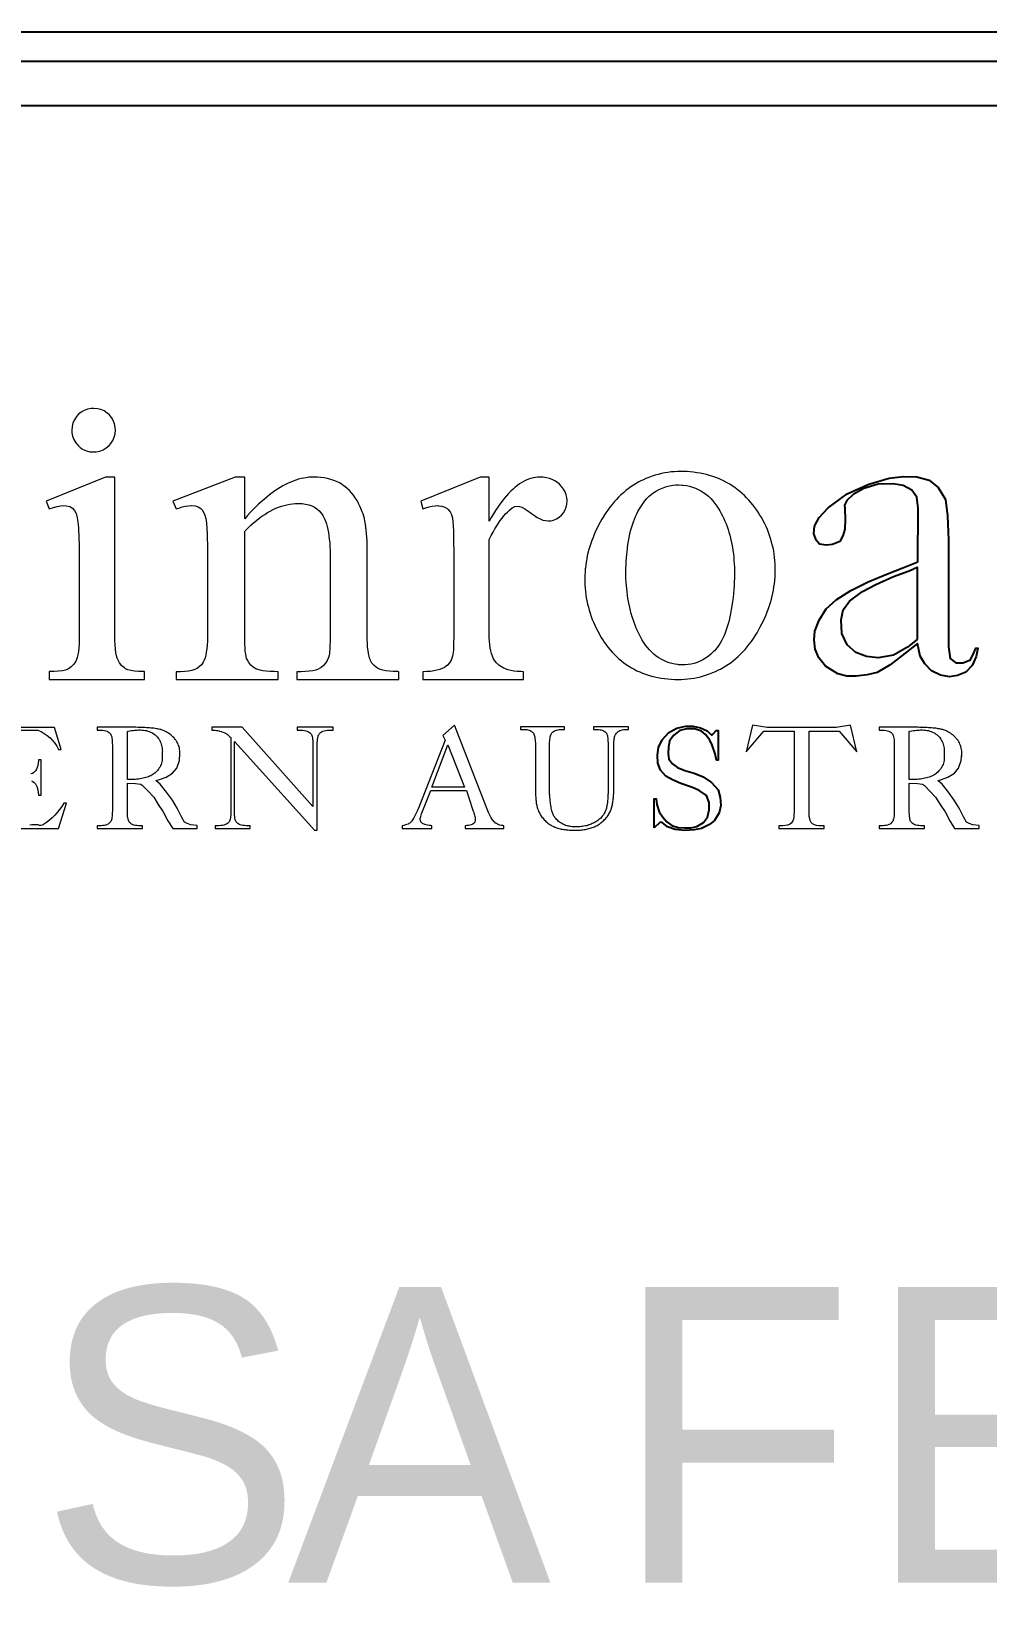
# Model space of a CAD drawing. Extents: x 172.7 to 212.3, y 196.6 to 230.7.
# Drawn here: x 191.65 to 202.31, y 213.04 to 230.75 of the extents above; entities that cross this region are included whole.
import ezdxf

# ---------------------------------------------------------------- set-up
doc = ezdxf.new("R2010")
doc.units = 0
doc.header["$LTSCALE"] = 12
doc.header["$MEASUREMENT"] = 0
doc.layers.add('L18', color=4, linetype='CONTINUOUS')
doc.styles.add('DSERIES', font='Dseries')

msp = doc.modelspace()

# ---------------------------------------------------------------- linework, layer by layer
at = {"layer": 'L18'}
for points in [[(172.748, 205.174), (172.748, 226.624, -0.414214), (176.873, 230.749), (208.223, 230.749, -0.414214), (212.348, 226.624), (212.348, 205.174, -0.414214), (208.223, 201.049), (176.873, 201.049, -0.414214)], [(173.078, 205.174), (173.078, 226.624, -0.414214), (176.873, 230.419), (208.223, 230.419, -0.414214), (212.018, 226.624), (212.018, 205.174, -0.414214), (208.223, 201.379), (176.873, 201.379, -0.414214)], [(173.573, 205.174), (173.573, 226.624, -0.414214), (176.873, 229.924), (208.223, 229.924, -0.414214), (211.523, 226.624), (211.523, 205.174, -0.414214), (208.223, 201.874), (176.873, 201.874, -0.414214)]]:
    msp.add_lwpolyline(points, format="xyb", close=True, dxfattribs=at)
at = {"layer": 'L18', "lineweight": 0}
for points in [[(192.34, 226.541), (192.311, 226.539), (192.27, 226.532), (192.233, 226.518), (192.199, 226.498), (192.167, 226.471), (192.148, 226.449), (192.125, 226.415), (192.109, 226.379), (192.099, 226.34), (192.096, 226.299), (192.097, 226.269), (192.105, 226.229), (192.12, 226.192), (192.14, 226.158), (192.167, 226.126), (192.19, 226.106), (192.223, 226.083), (192.259, 226.067), (192.298, 226.057), (192.34, 226.054), (192.369, 226.056), (192.409, 226.064), (192.446, 226.078), (192.481, 226.099), (192.513, 226.126), (192.531, 226.147), (192.553, 226.181), (192.569, 226.218), (192.579, 226.257), (192.582, 226.299), (192.58, 226.327), (192.573, 226.367), (192.559, 226.404), (192.539, 226.439), (192.513, 226.471), (192.491, 226.489), (192.457, 226.512), (192.421, 226.528), (192.382, 226.537), (192.34, 226.541)], [(193.3, 222.641), (193.301, 222.655), (193.303, 222.671), (193.303, 222.687), (193.303, 222.7), (193.302, 222.716), (193.3, 222.732), (193.297, 222.747), (193.293, 222.762), (193.288, 222.776), (193.282, 222.79), (193.276, 222.804), (193.269, 222.817), (193.26, 222.83), (193.251, 222.843), (193.241, 222.855), (193.237, 222.86), (193.225, 222.871), (193.214, 222.882), (193.201, 222.893), (193.189, 222.902), (193.176, 222.911), (193.162, 222.92), (193.148, 222.928), (193.134, 222.935), (193.12, 222.941), (193.105, 222.947), (193.089, 222.952), (193.088, 222.952), (193.077, 222.955), (193.065, 222.958), (193.053, 222.96), (193.04, 222.963), (193.027, 222.965), (193.012, 222.967), (192.997, 222.969), (192.982, 222.97), (192.965, 222.972), (192.948, 222.973), (192.931, 222.974), (192.912, 222.975), (192.893, 222.976), (192.873, 222.977), (192.853, 222.977), (192.832, 222.977), (192.81, 222.978), (192.378, 222.978), (192.378, 222.947), (192.423, 222.947), (192.441, 222.946), (192.459, 222.944), (192.474, 222.94), (192.489, 222.935), (192.502, 222.928), (192.514, 222.92), (192.524, 222.91), (192.529, 222.904), (192.533, 222.896), (192.537, 222.885), (192.541, 222.872), (192.544, 222.857), (192.546, 222.841), (192.547, 222.822), (192.548, 222.801), (192.549, 222.778), (192.549, 222.048), (192.549, 222.047), (192.548, 222.024), (192.548, 222.003), (192.546, 221.985), (192.544, 221.969), (192.542, 221.955), (192.538, 221.943), (192.535, 221.933), (192.53, 221.925), (192.523, 221.917), (192.513, 221.907), (192.502, 221.898), (192.489, 221.891), (192.474, 221.886), (192.459, 221.882), (192.441, 221.88), (192.423, 221.879), (192.378, 221.879), (192.378, 221.848), (192.886, 221.848), (192.886, 221.879), (192.84, 221.879), (192.823, 221.88), (192.806, 221.882), (192.79, 221.885), (192.775, 221.891), (192.762, 221.897), (192.751, 221.906), (192.74, 221.915), (192.736, 221.921), (192.731, 221.93), (192.727, 221.941), (192.724, 221.953), (192.721, 221.968), (192.719, 221.985), (192.717, 222.004), (192.716, 222.025), (192.716, 222.048), (192.716, 222.353), (192.808, 222.349), (192.865, 222.344), (192.886, 222.328), (192.947, 222.263), (193.01, 222.197), (193.06, 222.117), (193.117, 222.033), (193.168, 221.935), (193.222, 221.848), (193.496, 221.848), (193.496, 221.881), (193.426, 221.887), (193.385, 221.902), (193.355, 221.92), (193.32, 221.978), (193.273, 222.074), (193.219, 222.164), (193.154, 222.252), (193.082, 222.342), (193.037, 222.379), (193.037, 222.385), (193.076, 222.394), (193.148, 222.422), (193.221, 222.465), (193.267, 222.521), (193.297, 222.607), (193.303, 222.687)], [(202.029, 222.641), (202.031, 222.655), (202.033, 222.671), (202.033, 222.687), (202.033, 222.7), (202.031, 222.716), (202.029, 222.732), (202.027, 222.747), (202.023, 222.762), (202.018, 222.776), (202.012, 222.79), (202.006, 222.804), (201.998, 222.817), (201.99, 222.83), (201.981, 222.843), (201.971, 222.855), (201.967, 222.86), (201.955, 222.871), (201.943, 222.882), (201.931, 222.893), (201.919, 222.902), (201.906, 222.911), (201.892, 222.92), (201.878, 222.928), (201.864, 222.935), (201.849, 222.941), (201.834, 222.947), (201.819, 222.952), (201.818, 222.952), (201.807, 222.955), (201.795, 222.958), (201.783, 222.96), (201.77, 222.963), (201.756, 222.965), (201.742, 222.967), (201.727, 222.969), (201.711, 222.97), (201.695, 222.972), (201.678, 222.973), (201.66, 222.974), (201.642, 222.975), (201.623, 222.976), (201.603, 222.977), (201.583, 222.977), (201.562, 222.977), (201.54, 222.978), (201.108, 222.978), (201.108, 222.947), (201.153, 222.947), (201.171, 222.946), (201.188, 222.944), (201.204, 222.94), (201.219, 222.935), (201.232, 222.928), (201.244, 222.92), (201.254, 222.91), (201.259, 222.904), (201.263, 222.896), (201.267, 222.885), (201.271, 222.872), (201.274, 222.857), (201.276, 222.841), (201.277, 222.822), (201.278, 222.801), (201.279, 222.778), (201.279, 222.048), (201.279, 222.047), (201.278, 222.024), (201.277, 222.003), (201.276, 221.985), (201.274, 221.969), (201.271, 221.955), (201.268, 221.943), (201.265, 221.933), (201.26, 221.925), (201.253, 221.917), (201.243, 221.907), (201.231, 221.898), (201.219, 221.891), (201.204, 221.886), (201.188, 221.882), (201.171, 221.88), (201.153, 221.879), (201.108, 221.879), (201.108, 221.848), (201.616, 221.848), (201.616, 221.879), (201.57, 221.879), (201.553, 221.88), (201.536, 221.882), (201.52, 221.885), (201.505, 221.891), (201.492, 221.897), (201.48, 221.906), (201.47, 221.915), (201.466, 221.921), (201.461, 221.93), (201.457, 221.941), (201.453, 221.953), (201.451, 221.968), (201.448, 221.985), (201.447, 222.004), (201.446, 222.025), (201.446, 222.048), (201.446, 222.353), (201.538, 222.349), (201.595, 222.344), (201.616, 222.328), (201.677, 222.263), (201.739, 222.197), (201.79, 222.117), (201.847, 222.033), (201.898, 221.935), (201.952, 221.848), (202.226, 221.848), (202.226, 221.881), (202.156, 221.887), (202.114, 221.902), (202.085, 221.92), (202.05, 221.978), (202.003, 222.074), (201.948, 222.164), (201.884, 222.252), (201.812, 222.342), (201.767, 222.379), (201.767, 222.385), (201.806, 222.394), (201.878, 222.422), (201.95, 222.465), (201.997, 222.521), (202.027, 222.607), (202.033, 222.687)], [(191.644, 222.379), (191.659, 222.372), (191.676, 222.36), (191.692, 222.345), (191.703, 222.326), (191.706, 222.32), (191.71, 222.304), (191.715, 222.281), (191.719, 222.254), (191.724, 222.22), (191.752, 222.22), (191.752, 222.614), (191.724, 222.614), (191.724, 222.605), (191.721, 222.576), (191.716, 222.551), (191.71, 222.529), (191.702, 222.509), (191.692, 222.492), (191.681, 222.479), (191.672, 222.472), (191.658, 222.464), (191.64, 222.457)]]:
    msp.add_lwpolyline(points, dxfattribs=at)
for points in [[(192.576, 225.773), (192.471, 225.773), (191.81, 225.505), (191.843, 225.419), (191.844, 225.419), (191.89, 225.435), (191.932, 225.446), (191.971, 225.452), (192.006, 225.455), (192.031, 225.453), (192.072, 225.444), (192.104, 225.426), (192.126, 225.401), (192.144, 225.365), (192.157, 225.318), (192.157, 225.317), (192.161, 225.295), (192.164, 225.27), (192.167, 225.24), (192.17, 225.207), (192.172, 225.169), (192.174, 225.127), (192.176, 225.081), (192.177, 225.031), (192.178, 224.976), (192.178, 224.918), (192.179, 224.856), (192.179, 224.009), (192.178, 223.969), (192.177, 223.915), (192.174, 223.867), (192.169, 223.825), (192.163, 223.789), (192.156, 223.758), (192.147, 223.734), (192.14, 223.719), (192.117, 223.683), (192.09, 223.653), (192.059, 223.631), (192.052, 223.627), (192.026, 223.617), (191.991, 223.61), (191.949, 223.604), (191.9, 223.601), (191.843, 223.6), (191.843, 223.513), (192.909, 223.513), (192.909, 223.6), (192.895, 223.6), (192.841, 223.601), (192.794, 223.606), (192.754, 223.612), (192.722, 223.622), (192.696, 223.633), (192.683, 223.641), (192.653, 223.666), (192.627, 223.698), (192.608, 223.736), (192.602, 223.75), (192.594, 223.778), (192.588, 223.811), (192.583, 223.852), (192.579, 223.898), (192.577, 223.95), (192.576, 224.009)], [(193.223, 225.505), (193.261, 225.419), (193.289, 225.428), (193.327, 225.44), (193.364, 225.448), (193.398, 225.453), (193.43, 225.455), (193.433, 225.455), (193.472, 225.451), (193.507, 225.44), (193.535, 225.423), (193.55, 225.409), (193.567, 225.382), (193.581, 225.348), (193.593, 225.306), (193.595, 225.299), (193.597, 225.282), (193.599, 225.263), (193.601, 225.24), (193.603, 225.213), (193.605, 225.184), (193.606, 225.15), (193.607, 225.114), (193.608, 225.074), (193.609, 225.031), (193.61, 224.984), (193.61, 224.934), (193.611, 224.881), (193.611, 224.824), (193.611, 224.009), (193.611, 223.987), (193.609, 223.939), (193.607, 223.896), (193.603, 223.855), (193.597, 223.818), (193.591, 223.785), (193.583, 223.755), (193.573, 223.728), (193.562, 223.705), (193.55, 223.686), (193.544, 223.677), (193.523, 223.657), (193.498, 223.639), (193.469, 223.625), (193.436, 223.614), (193.399, 223.606), (193.357, 223.601), (193.311, 223.599), (193.261, 223.599), (193.261, 223.513), (194.401, 223.513), (194.401, 223.599), (194.356, 223.6), (194.308, 223.602), (194.266, 223.605), (194.229, 223.61), (194.198, 223.616), (194.172, 223.624), (194.152, 223.633), (194.122, 223.651), (194.096, 223.674), (194.073, 223.701), (194.054, 223.734), (194.048, 223.747), (194.042, 223.768), (194.037, 223.794), (194.033, 223.826), (194.03, 223.864), (194.028, 223.907), (194.026, 223.955), (194.026, 224.009), (194.026, 225.167), (194.033, 225.175), (194.064, 225.206), (194.095, 225.235), (194.126, 225.263), (194.157, 225.289), (194.188, 225.314), (194.219, 225.336), (194.25, 225.357), (194.281, 225.377), (194.311, 225.394), (194.343, 225.41), (194.374, 225.425), (194.405, 225.437), (194.436, 225.448), (194.467, 225.458), (194.498, 225.465), (194.529, 225.471), (194.56, 225.475), (194.591, 225.478), (194.622, 225.479), (194.627, 225.479), (194.668, 225.477), (194.706, 225.471), (194.742, 225.463), (194.774, 225.451), (194.805, 225.436), (194.832, 225.418), (194.857, 225.397), (194.879, 225.372), (194.899, 225.344), (194.907, 225.329), (194.918, 225.306), (194.929, 225.28), (194.938, 225.252), (194.947, 225.222), (194.955, 225.189), (194.961, 225.155), (194.967, 225.119), (194.971, 225.081), (194.975, 225.041), (194.977, 224.999), (194.979, 224.954), (194.979, 224.908), (194.979, 224.009), (194.979, 223.989), (194.979, 223.936), (194.978, 223.891), (194.976, 223.852), (194.974, 223.822), (194.972, 223.799), (194.969, 223.784), (194.961, 223.759), (194.946, 223.725), (194.928, 223.695), (194.906, 223.669), (194.881, 223.647), (194.873, 223.642), (194.848, 223.629), (194.819, 223.618), (194.785, 223.61), (194.746, 223.604), (194.703, 223.601), (194.655, 223.599), (194.607, 223.599), (194.607, 223.513), (195.746, 223.513), (195.746, 223.599), (195.734, 223.6), (195.685, 223.601), (195.641, 223.604), (195.602, 223.609), (195.569, 223.615), (195.542, 223.623), (195.52, 223.633), (195.498, 223.647), (195.47, 223.669), (195.447, 223.696), (195.429, 223.726), (195.429, 223.728), (195.421, 223.749), (195.414, 223.774), (195.408, 223.803), (195.403, 223.836), (195.399, 223.873), (195.396, 223.914), (195.395, 223.96), (195.394, 224.009), (195.394, 224.946), (195.394, 224.973), (195.393, 225.018), (195.392, 225.061), (195.39, 225.103), (195.387, 225.142), (195.383, 225.18), (195.379, 225.215), (195.374, 225.249), (195.368, 225.28), (195.362, 225.31), (195.355, 225.338), (195.347, 225.363), (195.339, 225.387), (195.332, 225.405), (195.315, 225.442), (195.298, 225.478), (195.28, 225.511), (195.26, 225.542), (195.24, 225.571), (195.218, 225.598), (195.196, 225.623), (195.172, 225.646), (195.148, 225.666), (195.122, 225.685), (195.114, 225.69), (195.084, 225.708), (195.052, 225.723), (195.02, 225.736), (194.986, 225.748), (194.951, 225.757), (194.914, 225.764), (194.877, 225.769), (194.838, 225.772), (194.798, 225.773), (194.771, 225.773), (194.742, 225.771), (194.714, 225.767), (194.685, 225.762), (194.656, 225.756), (194.627, 225.749), (194.598, 225.74), (194.569, 225.729), (194.54, 225.718), (194.511, 225.705), (194.481, 225.69), (194.452, 225.675), (194.422, 225.657), (194.392, 225.639), (194.362, 225.619), (194.332, 225.597), (194.302, 225.575), (194.272, 225.551), (194.242, 225.525), (194.211, 225.498), (194.18, 225.47), (194.15, 225.441), (194.119, 225.41), (194.088, 225.377), (194.057, 225.343), (194.026, 225.308), (194.026, 225.773), (193.918, 225.773)], [(195.991, 225.505), (196.015, 225.419), (196.048, 225.43), (196.084, 225.441), (196.118, 225.448), (196.151, 225.453), (196.183, 225.455), (196.191, 225.454), (196.227, 225.45), (196.26, 225.439), (196.288, 225.421), (196.299, 225.411), (196.319, 225.385), (196.334, 225.354), (196.346, 225.316), (196.348, 225.304), (196.35, 225.288), (196.351, 225.267), (196.353, 225.243), (196.355, 225.215), (196.356, 225.184), (196.357, 225.148), (196.358, 225.109), (196.359, 225.066), (196.359, 225.02), (196.36, 224.969), (196.36, 224.916), (196.36, 224.858), (196.36, 224.007), (196.36, 223.976), (196.359, 223.924), (196.358, 223.881), (196.357, 223.843), (196.354, 223.813), (196.351, 223.79), (196.348, 223.774), (196.344, 223.761), (196.33, 223.727), (196.312, 223.697), (196.29, 223.672), (196.264, 223.652), (196.257, 223.648), (196.232, 223.635), (196.204, 223.624), (196.172, 223.615), (196.138, 223.608), (196.1, 223.603), (196.059, 223.6), (196.015, 223.599), (196.015, 223.513), (197.139, 223.513), (197.139, 223.599), (197.111, 223.6), (197.07, 223.602), (197.032, 223.606), (196.997, 223.612), (196.965, 223.621), (196.937, 223.631), (196.911, 223.643), (196.895, 223.652), (196.864, 223.673), (196.838, 223.697), (196.817, 223.722), (196.801, 223.75), (196.791, 223.774), (196.781, 223.802), (196.773, 223.832), (196.767, 223.865), (196.762, 223.901), (196.758, 223.94), (196.756, 223.982), (196.755, 224.026), (196.755, 225.078), (196.758, 225.083), (196.779, 225.122), (196.799, 225.16), (196.819, 225.195), (196.84, 225.228), (196.86, 225.259), (196.88, 225.288), (196.9, 225.315), (196.919, 225.339), (196.939, 225.362), (196.959, 225.383), (196.978, 225.402), (196.981, 225.404), (197.013, 225.43), (197.043, 225.445), (197.071, 225.45), (197.073, 225.45), (197.095, 225.446), (197.122, 225.436), (197.153, 225.42), (197.188, 225.397), (197.227, 225.368), (197.26, 225.343), (197.293, 225.322), (197.325, 225.306), (197.356, 225.294), (197.386, 225.287), (197.414, 225.284), (197.443, 225.286), (197.475, 225.294), (197.507, 225.307), (197.536, 225.325), (197.563, 225.349), (197.563, 225.349), (197.585, 225.376), (197.603, 225.406), (197.615, 225.437), (197.623, 225.471), (197.625, 225.507), (197.625, 225.511), (197.622, 225.545), (197.615, 225.577), (197.603, 225.608), (197.586, 225.638), (197.565, 225.667), (197.539, 225.694), (197.517, 225.712), (197.489, 225.731), (197.46, 225.746), (197.428, 225.758), (197.394, 225.766), (197.358, 225.772), (197.321, 225.773), (197.321, 225.773), (197.295, 225.772), (197.271, 225.769), (197.245, 225.765), (197.22, 225.758), (197.195, 225.75), (197.17, 225.74), (197.146, 225.727), (197.121, 225.714), (197.096, 225.698), (197.071, 225.68), (197.047, 225.66), (197.022, 225.639), (196.998, 225.616), (196.973, 225.59), (196.949, 225.563), (196.924, 225.534), (196.9, 225.504), (196.876, 225.471), (196.852, 225.436), (196.828, 225.4), (196.803, 225.362), (196.779, 225.321), (196.755, 225.28), (196.755, 225.773), (196.655, 225.773)], [(198.456, 225.734), (198.425, 225.719), (198.395, 225.702), (198.366, 225.684), (198.337, 225.664), (198.309, 225.644), (198.281, 225.622), (198.254, 225.599), (198.227, 225.575), (198.201, 225.55), (198.176, 225.523), (198.151, 225.496), (198.127, 225.467), (198.104, 225.437), (198.081, 225.405), (198.059, 225.373), (198.037, 225.339), (198.035, 225.336), (198.015, 225.303), (197.995, 225.269), (197.977, 225.236), (197.96, 225.202), (197.944, 225.168), (197.929, 225.134), (197.915, 225.1), (197.902, 225.067), (197.889, 225.032), (197.878, 224.998), (197.868, 224.964), (197.859, 224.929), (197.851, 224.894), (197.845, 224.86), (197.839, 224.825), (197.834, 224.79), (197.83, 224.755), (197.829, 224.752), (197.827, 224.715), (197.825, 224.678), (197.824, 224.641), (197.824, 224.604), (197.825, 224.568), (197.827, 224.532), (197.831, 224.496), (197.835, 224.46), (197.84, 224.425), (197.847, 224.39), (197.854, 224.355), (197.863, 224.32), (197.872, 224.286), (197.883, 224.252), (197.894, 224.218), (197.907, 224.184), (197.92, 224.151), (197.935, 224.118), (197.951, 224.085), (197.968, 224.052), (197.986, 224.019), (198.004, 223.987), (198.02, 223.961), (198.041, 223.93), (198.062, 223.9), (198.084, 223.871), (198.107, 223.843), (198.13, 223.817), (198.155, 223.791), (198.18, 223.767), (198.205, 223.743), (198.232, 223.721), (198.259, 223.7), (198.286, 223.68), (198.315, 223.661), (198.344, 223.643), (198.374, 223.627), (198.405, 223.611), (198.436, 223.597), (198.468, 223.584), (198.501, 223.572), (198.535, 223.561), (198.569, 223.551), (198.604, 223.542), (198.64, 223.535), (198.677, 223.528), (198.714, 223.523), (198.752, 223.518), (198.788, 223.516), (198.825, 223.514), (198.863, 223.513), (198.9, 223.514), (198.936, 223.516), (198.972, 223.519), (199.008, 223.523), (199.044, 223.529), (199.079, 223.536), (199.114, 223.544), (199.149, 223.553), (199.183, 223.564), (199.217, 223.576), (199.251, 223.589), (199.284, 223.603), (199.317, 223.619), (199.338, 223.629), (199.368, 223.646), (199.398, 223.664), (199.427, 223.683), (199.456, 223.704), (199.484, 223.725), (199.511, 223.747), (199.537, 223.771), (199.563, 223.796), (199.588, 223.822), (199.613, 223.849), (199.637, 223.877), (199.66, 223.906), (199.683, 223.937), (199.705, 223.969), (199.726, 224.001), (199.747, 224.035), (199.764, 224.065), (199.782, 224.099), (199.8, 224.133), (199.817, 224.168), (199.833, 224.202), (199.847, 224.236), (199.861, 224.27), (199.874, 224.305), (199.886, 224.339), (199.896, 224.374), (199.906, 224.408), (199.915, 224.443), (199.923, 224.477), (199.929, 224.512), (199.935, 224.547), (199.94, 224.581), (199.944, 224.616), (199.944, 224.62), (199.947, 224.658), (199.949, 224.695), (199.95, 224.732), (199.949, 224.769), (199.948, 224.805), (199.946, 224.842), (199.942, 224.877), (199.937, 224.913), (199.932, 224.948), (199.925, 224.983), (199.917, 225.018), (199.908, 225.052), (199.898, 225.086), (199.887, 225.12), (199.875, 225.153), (199.862, 225.187), (199.847, 225.22), (199.832, 225.252), (199.815, 225.285), (199.798, 225.317), (199.779, 225.348), (199.759, 225.38), (199.744, 225.403), (199.722, 225.433), (199.7, 225.462), (199.677, 225.49), (199.654, 225.517), (199.63, 225.543), (199.605, 225.568), (199.579, 225.591), (199.553, 225.614), (199.526, 225.636), (199.498, 225.656), (199.47, 225.675), (199.441, 225.694), (199.411, 225.711), (199.38, 225.727), (199.349, 225.742), (199.317, 225.756), (199.285, 225.769), (199.251, 225.78), (199.217, 225.791), (199.182, 225.801), (199.147, 225.809), (199.111, 225.817), (199.074, 225.823), (199.037, 225.828), (198.998, 225.833), (198.967, 225.835), (198.93, 225.837), (198.894, 225.837), (198.858, 225.836), (198.822, 225.834), (198.786, 225.831), (198.751, 225.826), (198.715, 225.82), (198.679, 225.813), (198.644, 225.804), (198.609, 225.794), (198.574, 225.783), (198.539, 225.77), (198.505, 225.756), (198.47, 225.741)], [(198.87, 223.678), (198.861, 223.679), (198.828, 223.684), (198.796, 223.691), (198.765, 223.699), (198.734, 223.71), (198.704, 223.723), (198.676, 223.738), (198.648, 223.755), (198.621, 223.774), (198.595, 223.794), (198.571, 223.817), (198.547, 223.842), (198.524, 223.869), (198.502, 223.897), (198.48, 223.928), (198.46, 223.961), (198.441, 223.996), (198.422, 224.033), (198.405, 224.072), (198.398, 224.086), (198.386, 224.118), (198.374, 224.15), (198.363, 224.182), (198.352, 224.214), (198.342, 224.248), (198.333, 224.281), (198.325, 224.315), (198.317, 224.349), (198.311, 224.384), (198.304, 224.419), (198.299, 224.455), (198.295, 224.491), (198.291, 224.527), (198.288, 224.564), (198.285, 224.601), (198.283, 224.638), (198.283, 224.676), (198.282, 224.715), (198.283, 224.754), (198.284, 224.793), (198.286, 224.832), (198.289, 224.872), (198.292, 224.913), (198.295, 224.935), (198.3, 224.978), (198.305, 225.019), (198.312, 225.059), (198.319, 225.098), (198.327, 225.135), (198.335, 225.172), (198.345, 225.207), (198.355, 225.24), (198.366, 225.273), (198.378, 225.304), (198.39, 225.334), (198.403, 225.362), (198.417, 225.39), (198.427, 225.407), (198.448, 225.443), (198.47, 225.476), (198.493, 225.507), (198.517, 225.534), (198.542, 225.56), (198.568, 225.582), (198.594, 225.603), (198.622, 225.62), (198.65, 225.635), (198.662, 225.64), (198.698, 225.655), (198.734, 225.667), (198.77, 225.676), (198.805, 225.682), (198.84, 225.686), (198.875, 225.687), (198.91, 225.685), (198.923, 225.683), (198.958, 225.678), (198.993, 225.671), (199.026, 225.661), (199.058, 225.649), (199.09, 225.635), (199.12, 225.619), (199.148, 225.601), (199.176, 225.581), (199.203, 225.559), (199.229, 225.534), (199.253, 225.507), (199.276, 225.478), (199.299, 225.448), (199.32, 225.414), (199.331, 225.395), (199.347, 225.367), (199.361, 225.339), (199.375, 225.31), (199.388, 225.281), (199.401, 225.251), (199.412, 225.22), (199.423, 225.189), (199.433, 225.157), (199.442, 225.124), (199.451, 225.091), (199.459, 225.057), (199.466, 225.023), (199.472, 224.988), (199.477, 224.952), (199.482, 224.916), (199.486, 224.879), (199.489, 224.841), (199.491, 224.803), (199.493, 224.764), (199.494, 224.725), (199.494, 224.684), (199.493, 224.644), (199.492, 224.602), (199.49, 224.56), (199.487, 224.518), (199.483, 224.474), (199.478, 224.429), (199.472, 224.382), (199.466, 224.337), (199.459, 224.293), (199.451, 224.251), (199.443, 224.211), (199.434, 224.172), (199.424, 224.135), (199.413, 224.1), (199.402, 224.066), (199.39, 224.033), (199.378, 224.003), (199.364, 223.974), (199.35, 223.946), (199.336, 223.92), (199.32, 223.896), (199.304, 223.873), (199.288, 223.852), (199.27, 223.833), (199.257, 223.82), (199.23, 223.794), (199.201, 223.771), (199.171, 223.75), (199.141, 223.732), (199.11, 223.716), (199.078, 223.703), (199.046, 223.692), (199.012, 223.685), (198.978, 223.679), (198.943, 223.676), (198.907, 223.676)], [(192.853, 222.949), (192.863, 222.949), (192.881, 222.948), (192.898, 222.947), (192.915, 222.944), (192.93, 222.941), (192.946, 222.936), (192.961, 222.931), (192.975, 222.925), (192.988, 222.919), (193.002, 222.911), (193.014, 222.903), (193.026, 222.894), (193.037, 222.883), (193.041, 222.879), (193.052, 222.868), (193.061, 222.857), (193.07, 222.844), (193.078, 222.831), (193.084, 222.818), (193.09, 222.805), (193.095, 222.79), (193.099, 222.775), (193.102, 222.76), (193.105, 222.744), (193.106, 222.728), (193.107, 222.711), (193.106, 222.706), (193.106, 222.624), (193.104, 222.608), (193.101, 222.593), (193.097, 222.579), (193.093, 222.564), (193.087, 222.551), (193.081, 222.537), (193.073, 222.524), (193.065, 222.512), (193.055, 222.5), (193.045, 222.488), (193.033, 222.477), (193.021, 222.466), (193.012, 222.46), (193.001, 222.452), (192.989, 222.445), (192.977, 222.438), (192.964, 222.432), (192.951, 222.426), (192.937, 222.421), (192.922, 222.417), (192.907, 222.412), (192.891, 222.409), (192.875, 222.405), (192.858, 222.403), (192.841, 222.4), (192.822, 222.399), (192.804, 222.397), (192.784, 222.397), (192.765, 222.397), (192.762, 222.397), (192.745, 222.397), (192.716, 222.397), (192.716, 222.933), (192.724, 222.935), (192.744, 222.938), (192.762, 222.941), (192.78, 222.944), (192.797, 222.946), (192.812, 222.947), (192.827, 222.948), (192.84, 222.949)], [(193.871, 222.044), (193.871, 222.021), (193.87, 222), (193.868, 221.982), (193.866, 221.966), (193.863, 221.952), (193.86, 221.94), (193.856, 221.93), (193.851, 221.922), (193.845, 221.915), (193.834, 221.905), (193.822, 221.897), (193.809, 221.891), (193.793, 221.886), (193.777, 221.882), (193.758, 221.88), (193.738, 221.879), (193.695, 221.879), (193.695, 221.848), (194.088, 221.848), (194.088, 221.879), (194.044, 221.879), (194.024, 221.88), (194.006, 221.882), (193.989, 221.885), (193.974, 221.89), (193.96, 221.897), (193.948, 221.905), (193.937, 221.914), (193.933, 221.918), (193.928, 221.927), (193.924, 221.937), (193.92, 221.95), (193.917, 221.964), (193.915, 221.981), (193.914, 222), (193.913, 222.021), (193.912, 222.044), (193.912, 222.821), (193.985, 222.739), (194.804, 221.83), (194.837, 221.83), (194.837, 222.782), (194.837, 222.782), (194.837, 222.805), (194.838, 222.825), (194.84, 222.843), (194.842, 222.86), (194.845, 222.874), (194.848, 222.886), (194.852, 222.896), (194.857, 222.903), (194.863, 222.91), (194.873, 222.92), (194.885, 222.928), (194.899, 222.935), (194.914, 222.94), (194.931, 222.944), (194.949, 222.946), (194.969, 222.947), (195.013, 222.947), (195.013, 222.978), (194.611, 222.978), (194.611, 222.947), (194.654, 222.947), (194.675, 222.946), (194.693, 222.944), (194.71, 222.94), (194.725, 222.935), (194.739, 222.929), (194.751, 222.921), (194.762, 222.912), (194.766, 222.907), (194.771, 222.899), (194.775, 222.888), (194.779, 222.876), (194.782, 222.861), (194.784, 222.844), (194.786, 222.826), (194.787, 222.805), (194.787, 222.782), (194.787, 222.094), (193.997, 222.978), (193.66, 222.978), (193.66, 222.947), (193.676, 222.947), (193.696, 222.946), (193.713, 222.944), (193.728, 222.942), (193.741, 222.939), (193.746, 222.937), (193.765, 222.931), (193.783, 222.925), (193.798, 222.919), (193.811, 222.912), (193.823, 222.905), (193.83, 222.9), (193.839, 222.893), (193.85, 222.883), (193.862, 222.872), (193.871, 222.864), (193.871, 222.044)], [(196.237, 222.887), (196.266, 222.833), (195.965, 222.074), (195.959, 222.061), (195.952, 222.043), (195.944, 222.026), (195.936, 222.01), (195.929, 221.995), (195.922, 221.981), (195.914, 221.968), (195.907, 221.956), (195.9, 221.945), (195.893, 221.935), (195.887, 221.926), (195.88, 221.918), (195.873, 221.911), (195.869, 221.908), (195.86, 221.902), (195.85, 221.897), (195.837, 221.892), (195.822, 221.887), (195.804, 221.883), (195.784, 221.879), (195.784, 221.848), (196.114, 221.848), (196.114, 221.879), (196.104, 221.88), (196.085, 221.882), (196.068, 221.884), (196.052, 221.887), (196.039, 221.891), (196.028, 221.895), (196.018, 221.9), (196.011, 221.905), (196.003, 221.912), (195.994, 221.924), (195.989, 221.936), (195.987, 221.95), (195.987, 221.959), (195.989, 221.97), (195.992, 221.983), (195.996, 221.997), (196.001, 222.013), (196.007, 222.03), (196.014, 222.048), (196.104, 222.271), (196.502, 222.271), (196.568, 222.064), (196.569, 222.062), (196.577, 222.043), (196.583, 222.026), (196.588, 222.009), (196.593, 221.995), (196.596, 221.981), (196.599, 221.969), (196.6, 221.958), (196.601, 221.948), (196.6, 221.938), (196.596, 221.924), (196.589, 221.912), (196.578, 221.901), (196.574, 221.899), (196.565, 221.894), (196.554, 221.889), (196.541, 221.885), (196.526, 221.883), (196.508, 221.88), (196.489, 221.879), (196.489, 221.848), (196.921, 221.848), (196.921, 221.879), (196.907, 221.88), (196.891, 221.883), (196.876, 221.886), (196.862, 221.89), (196.85, 221.896), (196.838, 221.902), (196.827, 221.909), (196.817, 221.917), (196.814, 221.92), (196.807, 221.927), (196.8, 221.936), (196.793, 221.945), (196.786, 221.956), (196.779, 221.967), (196.772, 221.981), (196.764, 221.995), (196.756, 222.01), (196.749, 222.027), (196.741, 222.045), (196.733, 222.064), (196.368, 223.003)], [(197.724, 221.866), (197.709, 221.866), (197.694, 221.867), (197.679, 221.868), (197.665, 221.87), (197.651, 221.872), (197.638, 221.875), (197.625, 221.878), (197.613, 221.882), (197.601, 221.886), (197.589, 221.891), (197.578, 221.897), (197.566, 221.903), (197.554, 221.911), (197.542, 221.918), (197.531, 221.927), (197.521, 221.936), (197.511, 221.945), (197.502, 221.954), (197.494, 221.964), (197.487, 221.975), (197.485, 221.977), (197.479, 221.987), (197.474, 221.998), (197.469, 222.009), (197.464, 222.021), (197.46, 222.033), (197.456, 222.047), (197.452, 222.061), (197.449, 222.076), (197.446, 222.091), (197.443, 222.107), (197.441, 222.122), (197.439, 222.137), (197.438, 222.152), (197.436, 222.166), (197.435, 222.18), (197.433, 222.194), (197.433, 222.208), (197.432, 222.221), (197.431, 222.233), (197.431, 222.246), (197.431, 222.258), (197.431, 222.785), (197.431, 222.792), (197.431, 222.811), (197.432, 222.829), (197.434, 222.845), (197.435, 222.859), (197.438, 222.872), (197.44, 222.884), (197.444, 222.894), (197.448, 222.902), (197.452, 222.91), (197.456, 222.915), (197.464, 222.924), (197.473, 222.932), (197.484, 222.939), (197.495, 222.944), (197.508, 222.948), (197.521, 222.951), (197.536, 222.953), (197.552, 222.954), (197.595, 222.954), (197.595, 222.984), (197.107, 222.984), (197.107, 222.954), (197.149, 222.954), (197.159, 222.953), (197.175, 222.952), (197.189, 222.95), (197.202, 222.946), (197.214, 222.942), (197.225, 222.936), (197.234, 222.929), (197.243, 222.921), (197.245, 222.918), (197.25, 222.911), (197.254, 222.902), (197.258, 222.892), (197.262, 222.88), (197.265, 222.868), (197.267, 222.854), (197.269, 222.838), (197.27, 222.822), (197.271, 222.804), (197.271, 222.785), (197.271, 222.343), (197.271, 222.336), (197.271, 222.316), (197.271, 222.298), (197.272, 222.279), (197.272, 222.262), (197.273, 222.245), (197.274, 222.228), (197.274, 222.213), (197.276, 222.197), (197.277, 222.183), (197.278, 222.169), (197.279, 222.156), (197.281, 222.143), (197.282, 222.131), (197.284, 222.12), (197.286, 222.109), (197.288, 222.099), (197.29, 222.09), (197.293, 222.081), (197.295, 222.073), (197.298, 222.065), (197.3, 222.06), (197.305, 222.047), (197.311, 222.034), (197.317, 222.022), (197.323, 222.01), (197.33, 221.998), (197.337, 221.987), (197.345, 221.976), (197.353, 221.966), (197.362, 221.955), (197.371, 221.945), (197.38, 221.936), (197.39, 221.926), (197.4, 221.917), (197.411, 221.909), (197.422, 221.9), (197.433, 221.893), (197.437, 221.89), (197.446, 221.884), (197.456, 221.879), (197.466, 221.874), (197.477, 221.869), (197.487, 221.864), (197.499, 221.86), (197.51, 221.856), (197.522, 221.852), (197.535, 221.849), (197.547, 221.845), (197.561, 221.842), (197.574, 221.84), (197.588, 221.837), (197.603, 221.835), (197.617, 221.833), (197.632, 221.832), (197.648, 221.831), (197.664, 221.83), (197.68, 221.829), (197.697, 221.829), (197.714, 221.828), (197.724, 221.828), (197.741, 221.829), (197.756, 221.83), (197.772, 221.831), (197.787, 221.832), (197.802, 221.833), (197.816, 221.835), (197.83, 221.838), (197.844, 221.84), (197.857, 221.843), (197.87, 221.846), (197.883, 221.85), (197.895, 221.854), (197.907, 221.858), (197.919, 221.862), (197.931, 221.867), (197.942, 221.872), (197.953, 221.878), (197.963, 221.883), (197.973, 221.89), (197.983, 221.896), (197.99, 221.901), (198.002, 221.91), (198.014, 221.919), (198.024, 221.928), (198.035, 221.937), (198.045, 221.947), (198.054, 221.957), (198.063, 221.967), (198.072, 221.977), (198.079, 221.988), (198.087, 221.999), (198.093, 222.01), (198.1, 222.021), (198.105, 222.033), (198.111, 222.045), (198.115, 222.057), (198.116, 222.06), (198.12, 222.07), (198.123, 222.08), (198.126, 222.091), (198.129, 222.102), (198.131, 222.114), (198.134, 222.126), (198.136, 222.139), (198.138, 222.151), (198.14, 222.165), (198.141, 222.178), (198.143, 222.192), (198.144, 222.207), (198.145, 222.222), (198.146, 222.237), (198.147, 222.253), (198.148, 222.269), (198.148, 222.285), (198.148, 222.302), (198.149, 222.32), (198.149, 222.778), (198.149, 222.797), (198.149, 222.816), (198.15, 222.833), (198.152, 222.848), (198.154, 222.861), (198.156, 222.873), (198.159, 222.883), (198.162, 222.891), (198.166, 222.898), (198.168, 222.9), (198.176, 222.912), (198.185, 222.921), (198.195, 222.93), (198.205, 222.937), (198.216, 222.943), (198.228, 222.948), (198.241, 222.951), (198.254, 222.953), (198.268, 222.954), (198.311, 222.954), (198.311, 222.984), (197.921, 222.984), (197.921, 222.954), (197.963, 222.954), (197.978, 222.953), (197.993, 222.951), (198.007, 222.949), (198.019, 222.945), (198.031, 222.939), (198.042, 222.933), (198.051, 222.926), (198.06, 222.917), (198.06, 222.917), (198.065, 222.911), (198.069, 222.903), (198.072, 222.894), (198.075, 222.883), (198.078, 222.87), (198.08, 222.856), (198.081, 222.841), (198.082, 222.824), (198.083, 222.805), (198.083, 222.785), (198.083, 222.293), (198.083, 222.278), (198.083, 222.26), (198.083, 222.242), (198.082, 222.225), (198.081, 222.208), (198.08, 222.192), (198.079, 222.177), (198.078, 222.162), (198.076, 222.148), (198.075, 222.134), (198.073, 222.121), (198.071, 222.109), (198.069, 222.097), (198.066, 222.086), (198.064, 222.075), (198.061, 222.065), (198.058, 222.055), (198.055, 222.046), (198.052, 222.038), (198.047, 222.027), (198.041, 222.016), (198.034, 222.005), (198.027, 221.995), (198.019, 221.984), (198.01, 221.974), (198.001, 221.965), (197.991, 221.956), (197.981, 221.947), (197.969, 221.938), (197.958, 221.93), (197.945, 221.922), (197.932, 221.914), (197.931, 221.914), (197.919, 221.908), (197.907, 221.902), (197.895, 221.896), (197.883, 221.892), (197.87, 221.887), (197.858, 221.883), (197.845, 221.879), (197.832, 221.876), (197.808, 221.874), (197.795, 221.871), (197.781, 221.869), (197.767, 221.868), (197.753, 221.867), (197.739, 221.866)], [(199.858, 222.977), (199.696, 223.002), (199.624, 222.705), (199.823, 222.937), (200.159, 222.937), (200.159, 222.044), (200.159, 222.035), (200.158, 222.002), (200.156, 221.975), (200.152, 221.952), (200.147, 221.935), (200.14, 221.922), (200.126, 221.907), (200.108, 221.894), (200.087, 221.886), (200.062, 221.881), (200.033, 221.879), (199.991, 221.879), (199.991, 221.848), (200.494, 221.848), (200.494, 221.879), (200.453, 221.879), (200.436, 221.879), (200.41, 221.883), (200.387, 221.89), (200.367, 221.9), (200.351, 221.914), (200.346, 221.921), (200.339, 221.936), (200.334, 221.956), (200.33, 221.98), (200.328, 222.01), (200.327, 222.044), (200.327, 222.937), (200.663, 222.937), (200.862, 222.705), (200.789, 223.002), (200.628, 222.977)], [(201.583, 222.949), (201.593, 222.949), (201.611, 222.948), (201.628, 222.947), (201.644, 222.944), (201.66, 222.941), (201.676, 222.936), (201.69, 222.931), (201.705, 222.925), (201.718, 222.919), (201.731, 222.911), (201.744, 222.903), (201.756, 222.894), (201.767, 222.883), (201.771, 222.879), (201.782, 222.868), (201.791, 222.857), (201.8, 222.844), (201.807, 222.831), (201.814, 222.818), (201.82, 222.805), (201.825, 222.79), (201.829, 222.775), (201.832, 222.76), (201.834, 222.744), (201.836, 222.728), (201.836, 222.711), (201.836, 222.706), (201.835, 222.624), (201.834, 222.608), (201.831, 222.593), (201.827, 222.579), (201.823, 222.564), (201.817, 222.551), (201.81, 222.537), (201.803, 222.524), (201.794, 222.512), (201.785, 222.5), (201.774, 222.488), (201.763, 222.477), (201.751, 222.466), (201.742, 222.46), (201.731, 222.452), (201.719, 222.445), (201.707, 222.438), (201.694, 222.432), (201.681, 222.426), (201.667, 222.421), (201.652, 222.417), (201.637, 222.412), (201.621, 222.409), (201.605, 222.405), (201.588, 222.403), (201.57, 222.4), (201.552, 222.399), (201.534, 222.397), (201.514, 222.397), (201.495, 222.397), (201.492, 222.397), (201.474, 222.397), (201.446, 222.397), (201.446, 222.933), (201.454, 222.935), (201.473, 222.938), (201.492, 222.941), (201.51, 222.944), (201.526, 222.946), (201.542, 222.947), (201.557, 222.948), (201.57, 222.949)], [(196.294, 222.784), (196.479, 222.311), (196.114, 222.311)]]:
    msp.add_lwpolyline(points, close=True, dxfattribs=at)
at = {"layer": 'L18'}
for points in [[(201.543, 224.827), (201.544, 225.425), (201.532, 225.548), (201.474, 225.626), (201.379, 225.678), (201.265, 225.697), (201.099, 225.693), (200.939, 225.645), (200.82, 225.578), (200.75, 225.512), (200.722, 225.461), (200.727, 225.425), (200.73, 225.296), (200.727, 225.193), (200.704, 225.118), (200.671, 225.054), (200.587, 225.02), (200.517, 225.014), (200.444, 225.026), (200.405, 225.068), (200.38, 225.142), (200.389, 225.227), (200.439, 225.322), (200.541, 225.431), (200.754, 225.585), (200.995, 225.693), (201.223, 225.76), (201.379, 225.78), (201.53, 225.777), (201.667, 225.74), (201.769, 225.658), (201.852, 225.525), (201.873, 225.34), (201.885, 225.073), (201.885, 223.878), (201.903, 223.747), (201.966, 223.699), (202.045, 223.699), (202.131, 223.733), (202.168, 223.811), (202.189, 223.863), (202.21, 223.863), (202.194, 223.77), (202.148, 223.667), (202.077, 223.593), (201.985, 223.557), (201.894, 223.541), (201.795, 223.561), (201.693, 223.61), (201.62, 223.686), (201.567, 223.772), (201.538, 223.913), (201.399, 223.805), (201.234, 223.678), (201.089, 223.592), (200.977, 223.565), (200.852, 223.551), (200.75, 223.551), (200.648, 223.576), (200.509, 223.662), (200.436, 223.755), (200.397, 223.851), (200.383, 223.955), (200.393, 224.051), (200.441, 224.177), (200.519, 224.303), (200.629, 224.402), (200.793, 224.507), (200.986, 224.604), (201.202, 224.694), (201.373, 224.761)], [(201.535, 223.959), (201.427, 223.874), (201.27, 223.786), (201.097, 223.753), (200.97, 223.768), (200.851, 223.813), (200.753, 223.9), (200.692, 224.028), (200.685, 224.18), (200.708, 224.289), (200.779, 224.388), (200.922, 224.497), (201.073, 224.573), (201.27, 224.662), (201.445, 224.726), (201.535, 224.766)], [(198.599, 221.857), (198.599, 222.18), (198.621, 222.18), (198.628, 222.117), (198.652, 222.033), (198.693, 221.973), (198.74, 221.922), (198.796, 221.883), (198.865, 221.859), (198.937, 221.855), (199.008, 221.857), (199.075, 221.871), (199.15, 221.915), (199.194, 221.974), (199.212, 222.057), (199.212, 222.138), (199.182, 222.216), (199.101, 222.273), (199.026, 222.306), (198.894, 222.349), (198.801, 222.39), (198.728, 222.434), (198.67, 222.499), (198.637, 222.576), (198.634, 222.668), (198.647, 222.753), (198.688, 222.84), (198.763, 222.919), (198.849, 222.967), (198.948, 222.99), (199.033, 222.99), (199.114, 222.972), (199.189, 222.94), (199.227, 222.903), (199.241, 222.891), (199.257, 222.907), (199.291, 222.943), (199.311, 222.943), (199.311, 222.61), (199.293, 222.61), (199.28, 222.681), (199.247, 222.777), (199.219, 222.836), (199.172, 222.899), (199.126, 222.935), (199.049, 222.96), (198.962, 222.96), (198.883, 222.944), (198.816, 222.891), (198.769, 222.828), (198.757, 222.758), (198.753, 222.684), (198.761, 222.624), (198.804, 222.57), (198.858, 222.529), (198.94, 222.496), (199.045, 222.467), (199.146, 222.426), (199.239, 222.362), (199.312, 222.278), (199.335, 222.193), (199.341, 222.103), (199.323, 222.024), (199.273, 221.937), (199.214, 221.891), (199.127, 221.847), (199.044, 221.832), (198.941, 221.824), (198.833, 221.835), (198.745, 221.868), (198.686, 221.915), (198.664, 221.917)]]:
    msp.add_lwpolyline(points, close=True, dxfattribs=at)
at = {"layer": 'L18', "lineweight": 0}
for points in [[(191.341, 222.948), (191.688, 222.948), (191.716, 222.947, -0.194471), (191.948, 222.73), (191.977, 222.73), (191.903, 222.977), (191.052, 222.977)], [(191.052, 221.848), (191.948, 221.848), (192.036, 222.131), (192.005, 222.131, -0.121442), (191.778, 221.891, -0.261254), (191.721, 221.888), (191.651, 221.887), (191.626, 221.886)]]:
    msp.add_lwpolyline(points, format="xyb", dxfattribs=at)

# ---------------------------------------------------------------- texts
at = {"layer": 'L18', "style": 'DSERIES'}
for s, p in [('S', (191.73, 213.424)), ('A', (194.504, 213.424)), ('F', (198.137, 213.424)), ('E', (200.959, 213.424))]:
    msp.add_text(s, height=3.3, dxfattribs=at).set_placement(p)

doc.saveas('drawing.dxf')
